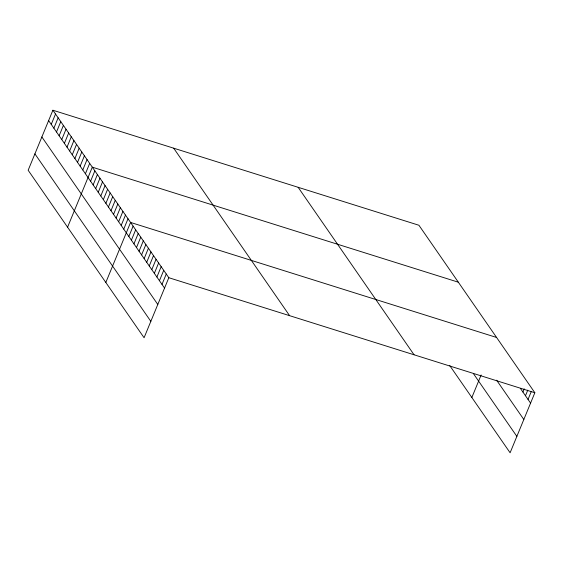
<?xml version="1.0" encoding="UTF-8"?>
<svg xmlns="http://www.w3.org/2000/svg" width="563" height="563" viewBox="0 0 563 563"><rect width="100%" height="100%" fill="white"/><g stroke="black" fill="none" stroke-linecap="round" stroke-linejoin="round"><path stroke-width="0.84" d="M52.894 110.228L28.15 170.251L144.079 337.744L168.823 277.714L52.894 110.228L418.921 225.256L534.85 392.749L510.106 452.772L449.746 365.57M51.247 124.381L55.519 114.022M53.879 128.181L58.144 117.815M56.504 131.974L60.776 121.615M59.129 135.774L63.401 125.408M61.761 139.568L66.033 129.208M64.386 143.368L68.658 133.002M67.018 147.161L71.283 136.802M69.643 150.954L73.915 140.595M72.268 154.755L76.54 144.395M74.9 158.548L79.165 148.189M77.525 162.348L81.797 151.989M80.15 166.141L84.422 155.782M82.782 169.942L87.054 159.582M85.407 173.735L89.679 163.376M67.567 227.199L92.304 167.169L458.338 282.204M90.587 181.216L94.858 170.856M93.141 184.903L97.406 174.544M95.689 188.591L99.961 178.225M98.236 192.272L102.508 181.912M100.791 195.959L105.063 185.593M103.339 199.64L107.61 189.281M105.893 203.327L110.158 192.968M108.441 207.008L112.713 196.649M110.988 210.696L115.26 200.337M113.543 214.383L117.815 204.017M116.091 218.064L120.362 207.705M118.645 221.752L122.91 211.392M121.193 225.432L125.465 215.073M123.74 229.12L128.012 218.761M105.823 282.471L130.567 222.441L496.594 337.476M128.843 236.488L133.114 226.129M131.397 240.176L135.669 229.817M133.945 243.856L138.216 233.497M136.499 247.544L140.764 237.185M139.047 251.232L143.319 240.865M141.594 254.912L145.866 244.553M144.149 258.6L148.421 248.241M146.697 262.281L150.968 251.921M149.251 265.968L153.516 255.609M151.799 269.656L156.071 259.29M154.346 273.337L158.618 262.977M156.901 277.024L161.173 266.665M159.449 280.705L163.72 270.346M162.003 284.392L166.268 274.033M471.85 397.499L481.14 374.972M522.928 392.059L524.244 388.871M525.476 395.74L527.777 390.159M528.031 399.427L531.317 391.454M168.823 277.714L534.85 392.749M520.381 388.371L530.578 403.108M496.622 380.194L523.822 419.498M473.504 373.741L516.862 436.388M298.13 187.296L414.058 354.789M173.678 148.189L289.614 315.681M48.622 120.588L164.551 288.08M41.866 136.978L157.795 304.47M34.906 153.861L150.835 321.353"/></g></svg>
